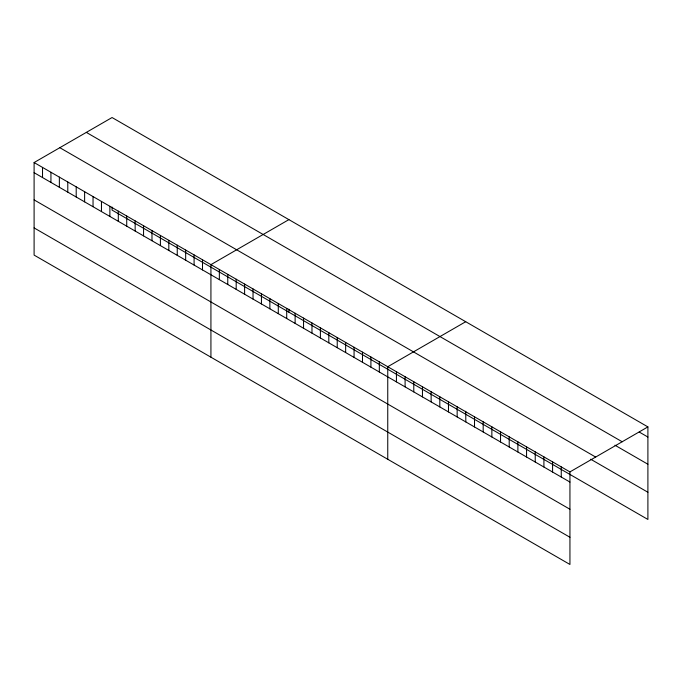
<?xml version="1.0" encoding="UTF-8"?>
<svg xmlns="http://www.w3.org/2000/svg" width="682" height="682" viewBox="0 0 682 682"><rect width="100%" height="100%" fill="white"/><g stroke="black" fill="none" stroke-linecap="round" stroke-linejoin="round"><path stroke-width="1.02" d="M34.1 162.546L569.939 471.91L569.939 564.466L34.1 255.102L34.1 162.546L112.061 117.534L647.9 426.898L647.9 519.454L112.061 210.09L112.061 207.064M288.887 219.63L210.926 264.642L210.926 357.189M465.712 321.716L387.751 366.728L387.751 459.276M569.939 471.91L647.9 426.898M639.222 432.03L647.9 437.043M86.333 132.393L622.172 441.757M614.934 445.201L647.9 464.237M59.828 147.696L595.667 457.059M590.646 459.199L647.9 492.251M34.1 172.691L569.939 482.055M34.1 199.886L569.939 509.249M34.1 227.907L569.939 537.263M561.26 466.906L561.26 477.042M552.582 461.893L552.582 472.029M543.912 456.889L543.912 467.025M535.234 451.876L535.234 462.012M526.555 446.872L526.555 457.008M517.885 441.859L517.885 451.996M509.207 436.855L509.207 446.991M500.537 431.842L500.537 441.979M491.858 426.83L491.858 436.974M483.18 421.826L483.18 431.962M474.51 416.813L474.51 426.958M465.712 411.246L465.832 421.945M457.153 406.796L457.153 416.941M448.483 401.792L448.483 411.928M439.805 396.779L439.805 406.924M431.126 391.775L431.126 401.911M422.456 386.762L422.456 396.898M413.778 381.758L413.778 391.894M405.099 376.745L405.099 386.882M396.43 371.741L396.43 381.877M379.328 361.869L379.328 372.005M370.914 357.01L370.914 367.146M362.492 352.142L362.492 362.287M354.069 347.283L354.069 357.419M345.655 342.424L345.655 352.56M337.232 337.564L337.232 347.701M328.809 332.697L328.809 342.841M320.387 327.837L320.387 337.974M311.972 322.978L311.972 333.114M303.55 318.11L303.55 328.255M295.127 313.251L295.127 323.396M288.887 309.159L288.887 312.177M286.713 308.392L286.713 318.528M278.29 303.533L278.29 313.669M269.867 298.665L269.867 308.81M261.445 293.806L261.445 303.95M253.031 288.946L253.031 299.083M244.608 284.087L244.608 294.223M236.185 279.219L236.185 289.364M227.762 274.36L227.762 284.505M219.348 269.501L219.348 279.637M202.503 259.774L202.503 269.919M194.089 254.915L194.089 265.059M185.666 250.055L185.666 260.192M177.243 245.196L177.243 255.332M168.821 240.328L168.821 250.473M160.406 235.469L160.406 245.614M151.984 230.61L151.984 240.746M143.561 225.751L143.561 235.887M135.147 220.883L135.147 231.028M126.724 216.024L126.724 226.16M118.301 211.164L118.301 221.3M109.879 206.305L109.879 216.441M101.465 201.437L101.465 211.582M93.042 196.578L93.042 206.714M84.619 191.719L84.619 201.855M76.205 186.859L76.205 196.996M67.782 181.992L67.782 192.136M59.36 177.132L59.36 187.269M50.937 172.273L50.937 182.409M42.523 167.414L42.523 177.55"/></g></svg>
